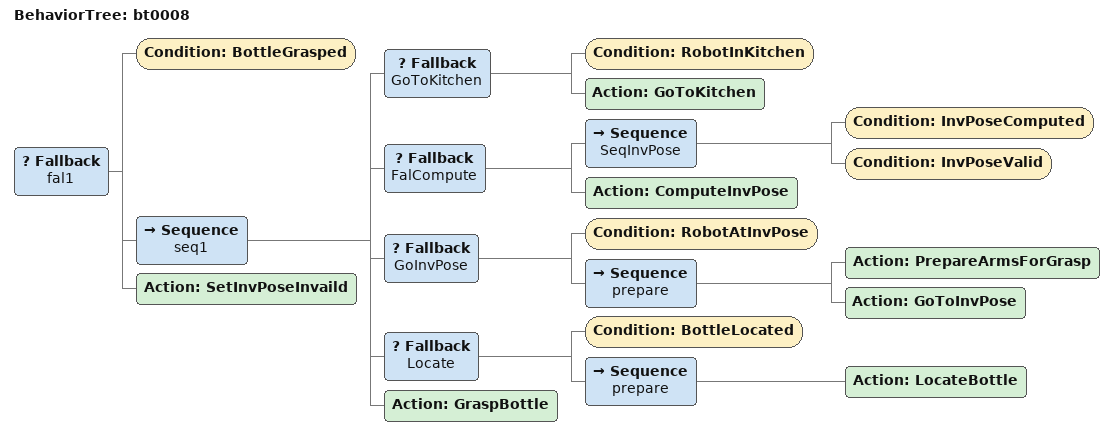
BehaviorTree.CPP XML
<root>
 <BehaviorTree ID="bt0008">
     <Fallback name="fal1">
       <Condition ID="BottleGrasped" />
       <Sequence name="seq1">
         <Fallback name="GoToKitchen">
           <Condition ID="RobotInKitchen" />
           <Action ID="GoToKitchen" />
         </Fallback>
         <Fallback name="FalCompute">
           <Sequence name="SeqInvPose">
             <Condition ID="InvPoseComputed" />
             <Condition ID="InvPoseValid" />
           </Sequence>
           <Action ID="ComputeInvPose" />
         </Fallback>
         <Fallback name="GoInvPose">
            <Condition ID="RobotAtInvPose" />
              <Sequence name="prepare">
                <Action ID="PrepareArmsForGrasp" />  <!-- alza le braccia in preparazione al grasp -->
                <Action ID="GoToInvPose" />
             </Sequence>
         </Fallback>
         <Fallback name="Locate">
           <Condition ID="BottleLocated" />
            <Sequence name="prepare">
            	<Action ID="LocateBottle" />
            </Sequence>

         </Fallback>
         <Action ID="GraspBottle" />
       </Sequence>
       <Action ID="SetInvPoseInvaild" />
    </Fallback>
 </BehaviorTree>
</root>
